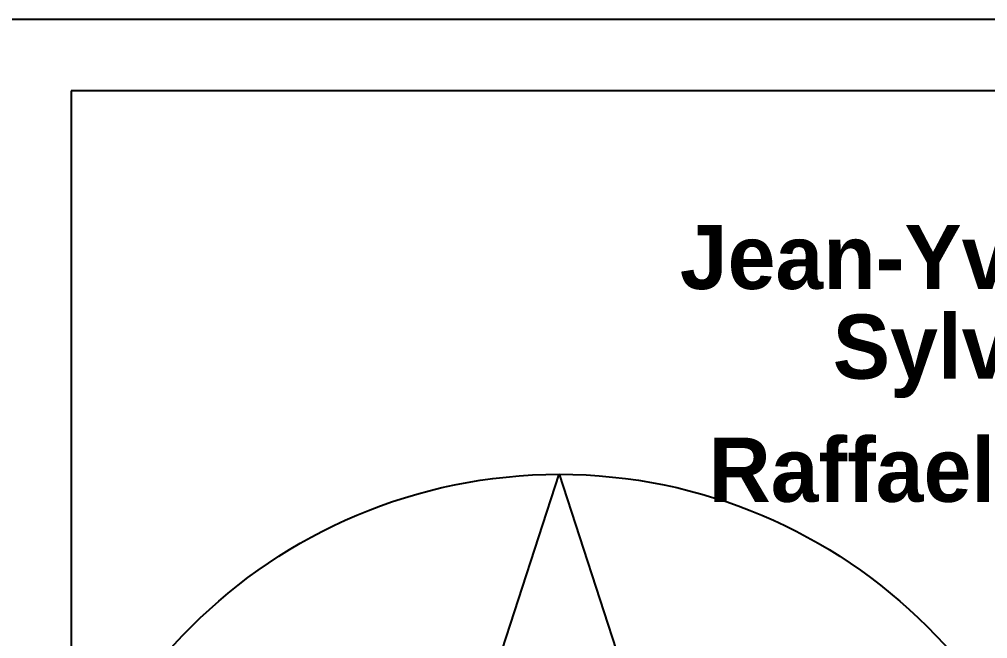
# Model space of a CAD drawing. Header units: millimetres. Extents: x -44462 to 306987, y -116160 to 12874.
# Drawn here: x 5911.4 to 6047, y -37500.3 to -37413.5 of the extents above; entities that cross this region are included whole.
import ezdxf

# ---------------------------------------------------------------- set-up
doc = ezdxf.new("R2010")
doc.units = ezdxf.units.MM
doc.layers.add('AVP_TEXTES', color=7, linetype='Continuous')
doc.layers.add('Layer1', color=1, linetype='Continuous')
doc.styles.add('CENTURY GOTHIC', font='GOTHIC.TTF')
doc.styles.add('wide latin', font='', dxfattribs={"height": 10})
doc.styles.get('wide latin').set_extended_font_data('Wide Latin')

# ---------------------------------------------------------------- blocks, each defined once
blk = doc.blocks.new('PETIT CARTOUCHE_HOR')
at = {"color": 254}
for p, q in [((-197.95, 226.9), (-155.12, 358.71)), ((-155.12, 358.71), (-112.3, 226.9))]:
    blk.add_line(p, q, dxfattribs=at)
at = {"layer": 'AVP_TEXTES', "color": 5, "linetype": 'Continuous'}
blk.add_line((-30.52, 422.47), (-233.46, 422.47), dxfattribs=at)
at = {"layer": 'AVP_TEXTES', "color": 2, "linetype": 'Continuous'}
for p, q in [((-20.52, 412.47), (-223.46, 412.47)), ((-223.46, 412.47), (-223.46, 18))]:
    blk.add_line(p, q, dxfattribs=at)
at = {"layer": 'Layer1', "color": 254}
blk.add_circle((-155.12, 285.85), 72.86, dxfattribs=at)
at = {"style": 'CENTURY GOTHIC'}
for tag, p, height in [('DATE', (-210.16, 171.36), 20), ('DOSSIERN°', (-210.16, 111.51), 20), ('COMMENTAIRE', (-210.16, 95.35), 12), ('COMMENTAIRESUITE', (-210.16, 79.7), 12), ('FEUILLEN°', (-221.99, 32.69), 20), ('TOTALFEUILLES', (-181.65, 32.69), 20), ('ÉCH.', (-103.23, 32.69), 12)]:
    blk.add_attdef(tag, p, '', height=height, dxfattribs=at)
at = {"layer": 'AVP_TEXTES', "color": 2, "linetype": 'Continuous', "char_height": 9, "width": 186.3813, "attachment_point": 6, "style": 'wide latin'}
for s, insert in [('{\\fCentury Gothic|b1|i0|c0|p34;Jean-Yves GERARD}', (-23.19, 389.11)), ('{\\fCentury Gothic|b1|i0|c0|p34;Sylvain WOJCIK}', (-23.19, 375.25)), ('{\\fCentury Gothic|b1|i0|c0|p34;Raffaele  PROFETA}', (-23.19, 359.29))]:
    blk.add_mtext(s, dxfattribs=dict(at, insert=insert))

msp = doc.modelspace()

# ---------------------------------------------------------------- block references
at = {"color": 1}
msp.add_blockref('PETIT CARTOUCHE_HOR', (6142.09, -37835.99), dxfattribs=at)

doc.saveas('drawing.dxf')
